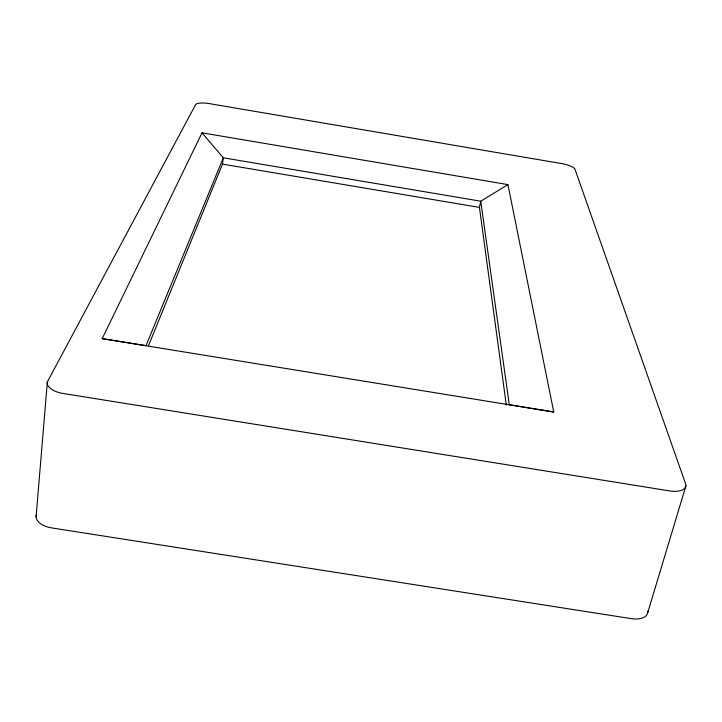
<?xml version="1.0" encoding="UTF-8"?>
<svg xmlns="http://www.w3.org/2000/svg" width="722" height="722" viewBox="0 0 722 722"><rect width="100%" height="100%" fill="white"/><g stroke="black" fill="none" stroke-linecap="round" stroke-linejoin="round"><path stroke-width="1.08" d="M36.1 516.69L47.345 381.92L195.716 104.41A12.617 3.574 8.1 0 1 207.819 103.363L563.359 163.876A12.445 3.511 12.3 0 1 574.856 168.903L685.9 484.697A21.281 9.603 17.4 0 1 671.577 491.222L61.217 393.156A21.534 10.018 4 0 1 47.345 381.92M148.452 345.757L222.484 164.12L223.315 157.793L201.989 132.821L102.199 338.636L553.747 412.027L507.936 184.615L201.989 132.821M506.303 405.078L479.435 207.404L480.744 201.203L507.936 184.615M647.742 612.608L685.873 485.987M102.199 338.636L146.006 345.676L223.315 157.793L480.744 201.203L509.29 404.726L553.747 412.027M222.484 164.12L479.435 207.404M36.226 515.21A20.613 11.317 2.2 0 0 51.984 527.953L631.136 618.619A20.387 10.857 19.3 0 0 647.842 611.146"/></g></svg>
